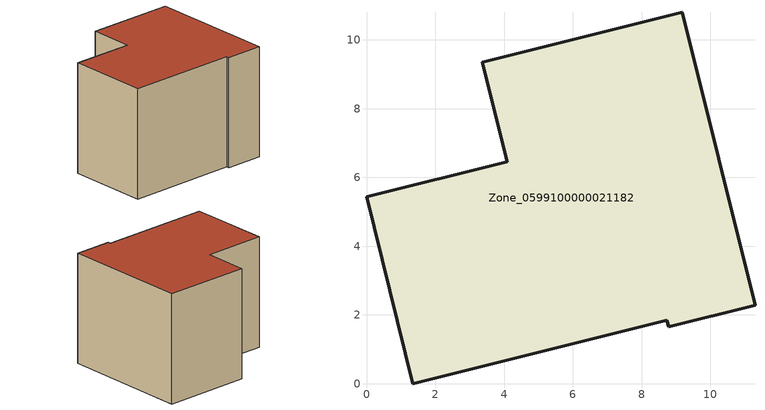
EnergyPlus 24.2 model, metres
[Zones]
Zone_0599100000021182
 floor ground (C_G): 8.79,1.66 8.74,1.85 1.35,0 0,5.43 4.09,6.45 3.37,9.35 9.18,10.8 11.3,2.28 z0
 wall outside (C_F): 8.74,1.85 8.79,1.66 11.3,2.28 9.18,10.8 3.37,9.35 4.09,6.45 0,5.43 1.35,0 8.74,1.85 z0:7.55
 roof outside (C_R): 0,5.43 1.35,0 8.74,1.85 8.79,1.66 11.3,2.28 9.18,10.8 3.37,9.35 4.09,6.45 z7.55
[BUILDING]
Pand.0599100000021182: North Axis=0; Terrain=City; Loads Convergence Tolerance Value=0.04; Temperature Convergence Tolerance Value=0.4; Solar Distribution=FullExterior; Maximum Number of Warmup Days=25; Minimum Number of Warmup Days=1
[Site:Location]
Rotterdam.The.Hague.AP_ZH_NLD Design_Conditions: Latitude=51.96; Longitude=4.45; Time Zone=1; Elevation=-4.5
[SITE:GROUNDTEMPERATURE:BUILDINGSURFACE]
18, 18, 18, 18, 18, 18, 18, 18, 18, 18, 18, 18
[MATERIAL] Thermal Absorptance=0.9; Solar Absorptance=0.7; Visible Absorptance=0.7
Name | Roughness | Thickness | Conductivity | Density | Specific Heat
G.TC.1975-1991 | MediumSmooth | 0.15 | 0.288461 | 540 | 1210
F.TC.1975-1991 | Rough | 0.3 | 0.230769 | 1920 | 840
R.TC.1975-1991 | MediumRough | 0.2 | 0.153846 | 1500 | 1000
[CONSTRUCTION]
C_G: G.TC.1975-1991
C_F: F.TC.1975-1991
C_R: R.TC.1975-1991
[ZONE]
Zone_0599100000021182: Type=1; Multiplier=1; Ceiling Height=Autocalculate; Volume=Autocalculate; Floor Area=autocalculate; Part of Total Floor Area=Yes
[ZONEINFILTRATION:DESIGNFLOWRATE]
Infil_Zone_0599100000021182: Zone or ZoneList or Space or SpaceList=Zone_0599100000021182; Schedule=AlwaysOn; Design Flow Rate Calculation Method=Flow/Area; Flow Rate per Floor Area=0.003; Constant Term Coefficient=1; Temperature Term Coefficient=0; Velocity Term Coefficient=0; Velocity Squared Term Coefficient=0
[HVACTEMPLATE:ZONE:IDEALLOADSAIRSYSTEM]
Zone_0599100000021182: Maximum Heating Supply Air Temperature=50; Minimum Cooling Supply Air Temperature=13; Maximum Heating Supply Air Humidity Ratio=0.0156; Minimum Cooling Supply Air Humidity Ratio=0.0077; Heating Limit=NoLimit; Cooling Limit=NoLimit; Dehumidification Control Type=ConstantSensibleHeatRatio; Cooling Sensible Heat Ratio=0.7; Dehumidification Setpoint=60; Humidification Control Type=None; Humidification Setpoint=30; Outdoor Air Method=None; Outdoor Air Flow Rate per Person=0.00944; Outdoor Air Flow Rate per Zone Floor Area=0; Outdoor Air Flow Rate per Zone=0; Demand Controlled Ventilation Type=None; Outdoor Air Economizer Type=NoEconomizer; Heat Recovery Type=None; Sensible Heat Recovery Effectiveness=0.7; Latent Heat Recovery Effectiveness=0.65
[ZONECONTROL:THERMOSTAT]
ThermostatControl_Zone_0599100000021182: Zone or ZoneList=Zone_0599100000021182; Control Type Schedule=DualSetpointControlType; Control 1=Thermostat_Zone_0599100000021182; Temperature Difference Between Cutout And Setpoint=0
[THERMOSTATSETPOINT:DUALSETPOINT]
Thermostat_Zone_0599100000021182: Heating Setpoint Temperature Schedule=HeatingSetpoint_Zone_0599100000021182; Cooling Setpoint Temperature Schedule=CoolingSetpoint_Zone_0599100000021182
[SCHEDULE:COMPACT]
HeatingSetpoint_Zone_0599100000021182: Through: 12/31, For: AllDays, Until: 24:00, 21
CoolingSetpoint_Zone_0599100000021182: Through: 12/31, For: AllDays, Until: 24:00, 24
DualSetpointControlType: Through: 12/31, For: AllDays, Until: 24:00, 4
AlwaysOn: Through: 12/31, For: AllDays, Until: 24:00, 1
